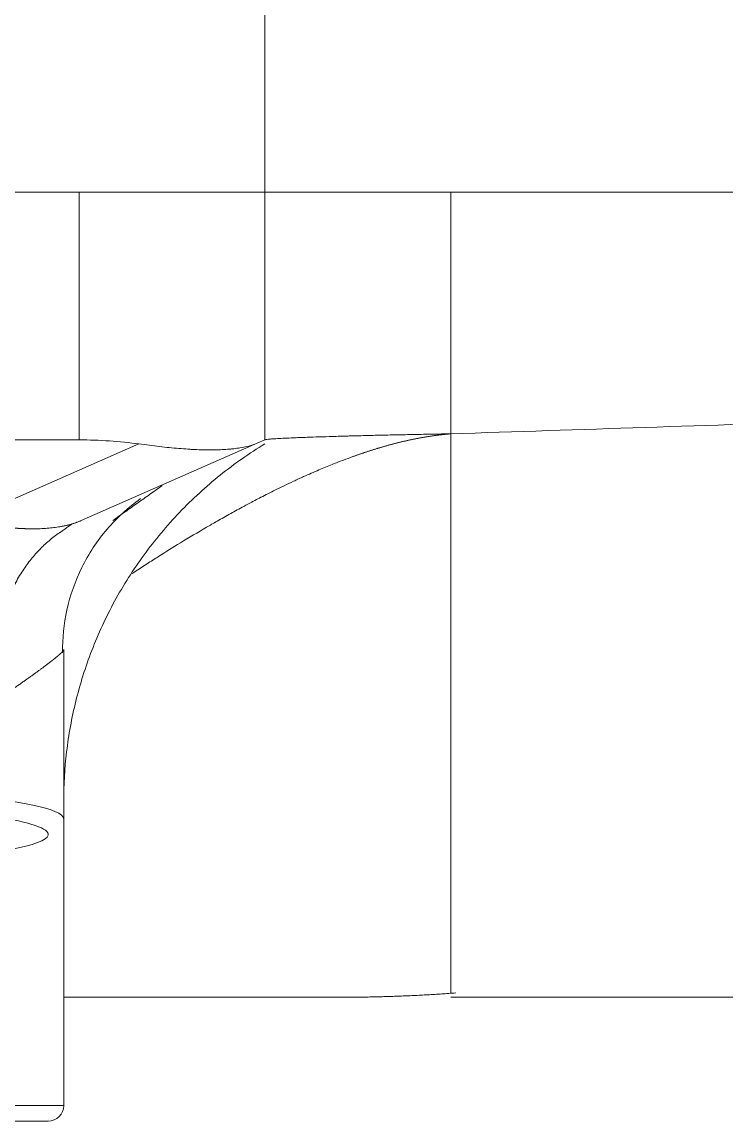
# Model space of a CAD drawing. Extents: x 2340 to 3468, y 0 to 827.
# Drawn here: x 2600.85 to 2623.59, y 251.18 to 286.68 of the extents above; entities that cross this region are included whole.
import ezdxf

# ---------------------------------------------------------------- set-up
doc = ezdxf.new("R2010")
doc.units = 0
doc.header["$LTSCALE"] = 3
doc.header["$MEASUREMENT"] = 0
doc.layers.add('1', color=7, linetype='CONTINUOUS')

msp = doc.modelspace()

# ---------------------------------------------------------------- linework, layer by layer
at = {"layer": '1', "color": 7, "linetype": 'Continuous', "lineweight": 18}
for p, q in [((2608.696, 281.182), (2608.696, 320.382)), ((2602.696, 281.182), (2573.696, 281.182)), ((2602.696, 281.182), (2608.696, 281.182)), ((2608.696, 281.182), (2614.696, 281.182)), ((2608.696, 273.182), (2608.696, 281.182)), ((2694.196, 281.182), (2614.696, 281.182)), ((2602.696, 273.182), (2573.696, 273.182)), ((2608.449, 273.074), (2602.763, 270.578)), ((2608.696, 273.182), (2608.449, 273.074)), ((2602.196, 260.936), (2602.196, 266.41)), ((2602.196, 251.682), (2602.196, 260.932)), ((2611.23, 255.182), (2602.196, 255.182)), ((2665.137, 255.182), (2614.696, 255.182)), ((2601.696, 251.182), (2589.134, 251.182))]:
    msp.add_line(p, q, dxfattribs=at)
at = {"layer": '1', "color": 7, "linetype": 'Continuous', "lineweight": 13}
for p, q in [((2602.696, 281.182), (2602.696, 273.182)), ((2598.995, 270.58), (2604.627, 273.053)), ((2602.196, 251.682), (2589.169, 251.682))]:
    msp.add_line(p, q, dxfattribs=at)
at = {"layer": '1', "color": 7, "linetype": 'Continuous', "lineweight": 18}
msp.add_arc((2601.696, 251.682), 0.5, 270, 0, dxfattribs=at)
for centre, major_axis, ratio, start_param, end_param in [((2602.696, 270.745), (6, 0), 0.40623, 1.24308, 1.570796), ((2588.196, 260.936), (14, 0), 0.087156, 0.000044, 3.141537), ((2588.196, 260.438), (13.5, 0), 0.087156, 6.263949, 9.439039)]:
    msp.add_ellipse(centre, major_axis=major_axis, ratio=ratio, start_param=start_param, end_param=end_param, dxfattribs=at)
at = {"layer": '1', "color": 7, "linetype": 'Continuous', "lineweight": 13}
msp.add_ellipse((2588.196, 260.438), major_axis=(13.5, 0), ratio=0.087156, start_param=5.442164, end_param=6.263949, dxfattribs=at)
msp.add_open_spline([(2614.696, 273.379), (2614.696, 275.98), (2614.696, 278.581), (2614.696, 281.182)], degree=3, dxfattribs=at)
at = {"layer": '1', "color": 7, "linetype": 'Continuous', "lineweight": 18}
for points, knots in [([(2614.696, 273.379), (2618.882, 273.516), (2623.067, 273.654), (2633.567, 273.998), (2639.881, 274.205), (2652.509, 274.619), (2658.823, 274.826), (2665.137, 275.033)], [0, 0, 0, 0, 0.248949, 0.248949, 0.624474, 0.624474, 1, 1, 1, 1]), ([(2614.696, 273.379), (2614.681, 273.378), (2614.651, 273.375), (2614.606, 273.371), (2614.561, 273.367), (2614.516, 273.363), (2614.472, 273.358), (2614.427, 273.353), (2614.382, 273.348), (2614.338, 273.343), (2614.293, 273.338), (2614.249, 273.332), (2614.204, 273.326), (2614.16, 273.32), (2614.116, 273.314), (2614.071, 273.307), (2614.027, 273.301), (2613.983, 273.294), (2613.939, 273.287), (2613.895, 273.28), (2613.851, 273.272), (2613.808, 273.265), (2613.764, 273.257), (2613.72, 273.249), (2613.677, 273.241), (2613.633, 273.233), (2613.59, 273.225), (2613.546, 273.216), (2613.503, 273.207), (2613.46, 273.198), (2613.417, 273.189), (2613.374, 273.18), (2613.331, 273.171), (2613.288, 273.161), (2613.245, 273.152), (2613.203, 273.142), (2613.16, 273.132), (2613.117, 273.122), (2613.075, 273.112), (2613.033, 273.101), (2612.99, 273.091), (2612.948, 273.08), (2612.906, 273.069), (2612.864, 273.059), (2612.822, 273.048), (2612.78, 273.036), (2612.739, 273.025), (2612.697, 273.014), (2612.655, 273.002), (2612.614, 272.991), (2612.572, 272.979), (2612.531, 272.967), (2612.49, 272.955), (2612.449, 272.943), (2612.408, 272.931), (2612.367, 272.919), (2612.326, 272.907), (2612.285, 272.894), (2612.245, 272.882), (2612.204, 272.869), (2612.164, 272.856), (2612.123, 272.844), (2612.083, 272.831), (2612.043, 272.818), (2612.003, 272.805), (2611.963, 272.792), (2611.923, 272.778), (2611.883, 272.765), (2611.843, 272.752), (2611.804, 272.738), (2611.764, 272.725), (2611.725, 272.711), (2611.685, 272.697), (2611.646, 272.684), (2611.607, 272.67), (2611.568, 272.656), (2611.443, 272.611), (2611.209, 272.525), (2610.846, 272.384), (2610.417, 272.207), (2610, 272.024), (2609.625, 271.852), (2609.322, 271.707), (2609.046, 271.572), (2608.798, 271.448), (2608.576, 271.334), (2608.404, 271.245), (2608.219, 271.147), (2607.958, 271.007), (2607.655, 270.842), (2607.37, 270.683), (2607.164, 270.566), (2606.98, 270.461), (2606.582, 270.23), (2606.009, 269.888), (2605.37, 269.49), (2604.879, 269.175), (2604.596, 268.99), (2604.436, 268.884), (2604.409, 268.866)], [0, 0, 0, 0, 0.004373, 0.008739, 0.013097, 0.017448, 0.021792, 0.026128, 0.030456, 0.034777, 0.03909, 0.043396, 0.047693, 0.051983, 0.056265, 0.060539, 0.064805, 0.069063, 0.073313, 0.077555, 0.081789, 0.086015, 0.090232, 0.094442, 0.098643, 0.102836, 0.10702, 0.111197, 0.115365, 0.119524, 0.123676, 0.127818, 0.131953, 0.136079, 0.140196, 0.144305, 0.148405, 0.152497, 0.15658, 0.160655, 0.164721, 0.168778, 0.172827, 0.176867, 0.180899, 0.184922, 0.188936, 0.192941, 0.196938, 0.200926, 0.204906, 0.208876, 0.212838, 0.216791, 0.220736, 0.224671, 0.228598, 0.232516, 0.236425, 0.240326, 0.244217, 0.2481, 0.251974, 0.255839, 0.259695, 0.263543, 0.267382, 0.271211, 0.275032, 0.278845, 0.282648, 0.286442, 0.290228, 0.294005, 0.297773, 0.301532, 0.305282, 0.33397, 0.36896, 0.41025, 0.45787, 0.489832, 0.519187, 0.545938, 0.570082, 0.591611, 0.610511, 0.620385, 0.645809, 0.68682, 0.709039, 0.729165, 0.747192, 0.763125, 0.846291, 0.915749, 0.952258, 0.992059, 1, 1, 1, 1]), ([(2608.696, 273.182), (2608.696, 273.186), (2608.706, 273.189), (2608.744, 273.196), (2608.801, 273.204), (2608.896, 273.212), (2608.968, 273.217), (2608.982, 273.218), (2609.013, 273.22), (2609.029, 273.221), (2609.079, 273.224), (2609.115, 273.226), (2609.228, 273.232), (2609.395, 273.241), (2609.596, 273.249), (2609.759, 273.256), (2609.815, 273.258), (2609.903, 273.262), (2609.933, 273.263), (2609.994, 273.265), (2610.025, 273.266), (2610.181, 273.272), (2610.313, 273.276), (2610.59, 273.285), (2610.879, 273.294), (2611.194, 273.303), (2611.398, 273.309), (2611.44, 273.31), (2611.523, 273.312), (2611.565, 273.314), (2611.692, 273.317), (2611.778, 273.319), (2612.038, 273.326), (2612.391, 273.334), (2612.759, 273.343), (2613.04, 273.348), (2613.135, 273.35), (2613.327, 273.354), (2613.423, 273.356), (2613.714, 273.362), (2613.909, 273.365), (2614.301, 273.372), (2614.498, 273.376), (2614.696, 273.379)], [0, 0, 0, 0, 0.0625, 0.0625, 0.125, 0.1875, 0.1875, 0.203125, 0.203125, 0.21875, 0.21875, 0.25, 0.25, 0.3125, 0.375, 0.375, 0.40625, 0.40625, 0.421875, 0.421875, 0.4375, 0.4375, 0.5, 0.5, 0.5625, 0.625, 0.625, 0.640625, 0.640625, 0.65625, 0.65625, 0.6875, 0.6875, 0.75, 0.8125, 0.8125, 0.84375, 0.84375, 0.875, 0.875, 0.9375, 0.9375, 1, 1, 1, 1]), ([(2614.696, 273.379), (2614.696, 273.332), (2614.696, 273.094), (2614.696, 272.521), (2614.696, 272.061), (2614.696, 271.054), (2614.696, 269.758), (2614.696, 267.257), (2614.696, 264.971), (2614.696, 262.512), (2614.696, 260.207), (2614.696, 258.462), (2614.696, 257.109), (2614.696, 256.425), (2614.696, 255.96), (2614.696, 255.58), (2614.696, 255.401), (2614.696, 255.31), (2614.696, 255.306)], [0, 0, 0, 0, 0.06649, 0.099735, 0.13298, 0.151978, 0.265961, 0.303956, 0.455934, 0.531923, 0.607913, 0.759891, 0.797885, 0.864376, 0.911869, 0.930867, 0.997357, 1, 1, 1, 1]), ([(2602.196, 261.512), (2602.196, 262.035), (2602.226, 262.57), (2602.323, 263.381), (2602.364, 263.653), (2602.463, 264.199), (2602.522, 264.473), (2602.657, 265.02), (2602.733, 265.293), (2602.905, 265.839), (2603, 266.11), (2603.209, 266.65), (2603.322, 266.918), (2603.568, 267.449), (2603.7, 267.711), (2603.982, 268.229), (2604.132, 268.484), (2604.449, 268.985), (2604.617, 269.231), (2604.968, 269.712), (2605.151, 269.947), (2605.534, 270.404), (2605.733, 270.627), (2606.145, 271.058), (2606.358, 271.266), (2606.797, 271.668), (2607.022, 271.861), (2607.484, 272.231), (2607.72, 272.408), (2608.202, 272.744), (2608.447, 272.904), (2608.696, 273.055)], [0, 0, 0, 0, 0.125, 0.125, 0.1875, 0.1875, 0.25, 0.25, 0.3125, 0.3125, 0.375, 0.375, 0.4375, 0.4375, 0.5, 0.5, 0.5625, 0.5625, 0.625, 0.625, 0.6875, 0.6875, 0.75, 0.75, 0.8125, 0.8125, 0.875, 0.875, 0.9375, 0.9375, 1, 1, 1, 1]), ([(2604.627, 273.053), (2604.854, 273.021), (2605.075, 272.993), (2605.503, 272.944), (2605.71, 272.923), (2606.013, 272.898), (2606.112, 272.891), (2606.258, 272.881), (2606.306, 272.879), (2606.402, 272.874), (2606.449, 272.871), (2606.682, 272.862), (2606.857, 272.859), (2607.187, 272.862), (2607.342, 272.869), (2607.522, 272.882), (2607.576, 272.886), (2607.627, 272.892), (2607.661, 272.895), (2607.678, 272.897), (2607.761, 272.906), (2607.825, 272.915), (2608.005, 272.943), (2608.112, 272.966), (2608.3, 273.016), (2608.381, 273.044), (2608.449, 273.074)], [0, 0, 0, 0, 0.125, 0.125, 0.25, 0.25, 0.3125, 0.3125, 0.34375, 0.34375, 0.375, 0.375, 0.5, 0.5, 0.625, 0.625, 0.65625, 0.671875, 0.671875, 0.6875, 0.6875, 0.75, 0.75, 0.875, 0.875, 1, 1, 1, 1]), ([(2602.162, 266.31), (2602.156, 266.781), (2602.25, 267.719), (2602.731, 269.096), (2603.551, 270.336), (2604.274, 270.995), (2604.68, 271.286)], [0, 0, 0, 0, 0.239119, 0.490194, 0.746389, 1, 1, 1, 1]), ([(2602.479, 270.473), (2602.479, 270.473), (2602.494, 270.478), (2602.523, 270.487), (2602.564, 270.501), (2602.605, 270.515), (2602.646, 270.53), (2602.685, 270.545), (2602.725, 270.561), (2602.75, 270.572), (2602.763, 270.578)], [0, 0, 0, 0, 0.005307, 0.145572, 0.286438, 0.427912, 0.569999, 0.712706, 0.856037, 1, 1, 1, 1]), ([(2602.196, 266.41), (2602.196, 266.41), (2602.196, 266.408), (2602.196, 266.406), (2602.195, 266.404), (2602.195, 266.401), (2602.194, 266.399), (2602.193, 266.396), (2602.191, 266.394), (2602.19, 266.391), (2602.188, 266.388), (2602.186, 266.385), (2602.184, 266.381), (2602.182, 266.378), (2602.18, 266.375), (2602.177, 266.371), (2602.174, 266.367), (2602.171, 266.363), (2602.168, 266.36), (2602.166, 266.357), (2602.165, 266.355), (2602.165, 266.355)], [0, 0, 0, 0, 0.054995, 0.11003, 0.165104, 0.22022, 0.275375, 0.330572, 0.38581, 0.441089, 0.496411, 0.551774, 0.60718, 0.662628, 0.718119, 0.773654, 0.829232, 0.884854, 0.94052, 0.99623, 1, 1, 1, 1])]:
    msp.add_open_spline(points, degree=3, knots=knots, dxfattribs=at)
for points, degree in [([(2603.782, 270.579), (2605.38, 271.708)], 1), ([(2602.083, 270.196), (2602.473, 270.476)], 1), ([(2611.23, 255.182), (2613.051, 255.181), (2614.857, 255.32)], 2)]:
    msp.add_open_spline(points, degree=degree, dxfattribs=at)
at = {"layer": '1', "color": 7, "linetype": 'Continuous', "lineweight": 13}
for points, knots in [([(2598.995, 270.58), (2599.008, 270.577), (2599.033, 270.572), (2599.07, 270.564), (2599.108, 270.556), (2599.145, 270.548), (2599.182, 270.541), (2599.22, 270.533), (2599.257, 270.526), (2599.294, 270.518), (2599.33, 270.511), (2599.367, 270.504), (2599.404, 270.497), (2599.44, 270.491), (2599.476, 270.484), (2599.512, 270.478), (2599.548, 270.471), (2599.584, 270.465), (2599.62, 270.459), (2599.656, 270.453), (2599.691, 270.447), (2599.727, 270.441), (2599.762, 270.436), (2599.797, 270.43), (2599.832, 270.425), (2599.867, 270.419), (2599.902, 270.414), (2599.936, 270.409), (2599.971, 270.404), (2600.005, 270.4), (2600.039, 270.395), (2600.073, 270.39), (2600.107, 270.386), (2600.141, 270.382), (2600.175, 270.378), (2600.208, 270.374), (2600.242, 270.37), (2600.275, 270.366), (2600.308, 270.362), (2600.341, 270.359), (2600.374, 270.355), (2600.407, 270.352), (2600.439, 270.349), (2600.472, 270.346), (2600.504, 270.343), (2600.536, 270.34), (2600.568, 270.338), (2600.6, 270.335), (2600.632, 270.333), (2600.663, 270.331), (2600.695, 270.328), (2600.726, 270.326), (2600.757, 270.325), (2600.788, 270.323), (2600.819, 270.321), (2600.85, 270.32), (2600.88, 270.318), (2600.911, 270.317), (2600.941, 270.316), (2600.971, 270.315), (2601.001, 270.314), (2601.031, 270.313), (2601.06, 270.312), (2601.09, 270.312), (2601.119, 270.311), (2601.148, 270.311), (2601.177, 270.311), (2601.276, 270.311), (2601.44, 270.314), (2601.663, 270.327), (2601.876, 270.348), (2602.027, 270.37), (2602.124, 270.387), (2602.17, 270.396), (2602.216, 270.406), (2602.262, 270.416), (2602.306, 270.426), (2602.351, 270.437), (2602.395, 270.449), (2602.437, 270.461), (2602.465, 270.469), (2602.479, 270.473)], [0, 0, 0, 0, 0.008686, 0.017365, 0.026035, 0.034698, 0.043354, 0.052002, 0.060643, 0.069277, 0.077904, 0.086524, 0.095137, 0.103743, 0.112344, 0.120937, 0.129525, 0.138106, 0.146682, 0.155251, 0.163815, 0.172374, 0.180927, 0.189474, 0.198017, 0.206554, 0.215087, 0.223614, 0.232137, 0.240656, 0.24917, 0.25768, 0.266186, 0.274687, 0.283185, 0.291679, 0.30017, 0.308657, 0.317141, 0.325622, 0.334099, 0.342574, 0.351046, 0.359515, 0.367982, 0.376446, 0.384908, 0.393368, 0.401826, 0.410282, 0.418736, 0.427189, 0.435641, 0.444091, 0.45254, 0.460988, 0.469435, 0.477881, 0.486327, 0.494772, 0.503217, 0.511662, 0.520106, 0.528551, 0.536996, 0.545441, 0.553887, 0.562333, 0.631799, 0.701823, 0.772476, 0.843824, 0.860969, 0.878182, 0.895465, 0.912819, 0.930243, 0.94774, 0.96531, 0.982954, 1, 1, 1, 1]), ([(2602.165, 266.355), (2602.163, 266.354), (2602.161, 266.351), (2602.157, 266.347), (2602.153, 266.342), (2602.149, 266.338), (2602.145, 266.333), (2602.14, 266.328), (2602.136, 266.323), (2602.131, 266.318), (2602.125, 266.313), (2602.12, 266.308), (2602.115, 266.302), (2602.109, 266.297), (2602.103, 266.291), (2602.097, 266.285), (2602.09, 266.279), (2602.084, 266.273), (2602.077, 266.267), (2602.07, 266.261), (2602.063, 266.254), (2602.056, 266.248), (2602.048, 266.241), (2602.04, 266.234), (2602.032, 266.228), (2602.024, 266.22), (2602.016, 266.213), (2602.007, 266.206), (2601.999, 266.199), (2601.99, 266.191), (2601.981, 266.183), (2601.971, 266.176), (2601.962, 266.168), (2601.952, 266.16), (2601.942, 266.151), (2601.932, 266.143), (2601.922, 266.135), (2601.911, 266.126), (2601.9, 266.118), (2601.889, 266.109), (2601.878, 266.1), (2601.867, 266.091), (2601.855, 266.082), (2601.844, 266.072), (2601.832, 266.063), (2601.819, 266.053), (2601.807, 266.044), (2601.795, 266.034), (2601.782, 266.024), (2601.769, 266.014), (2601.756, 266.004), (2601.742, 265.993), (2601.729, 265.983), (2601.715, 265.972), (2601.701, 265.962), (2601.687, 265.951), (2601.672, 265.94), (2601.658, 265.929), (2601.638, 265.914), (2601.613, 265.895), (2601.582, 265.872), (2601.551, 265.848), (2601.518, 265.824), (2601.485, 265.799), (2601.45, 265.774), (2601.415, 265.748), (2601.379, 265.722), (2601.343, 265.695), (2601.305, 265.668), (2601.267, 265.64), (2601.227, 265.611), (2601.187, 265.582), (2601.146, 265.553), (2601.104, 265.523), (2601.061, 265.492), (2601.018, 265.461), (2600.973, 265.429), (2600.928, 265.397), (2600.881, 265.364), (2600.834, 265.331), (2600.786, 265.297), (2600.737, 265.263), (2600.687, 265.228), (2600.637, 265.192), (2600.585, 265.156), (2600.533, 265.12), (2600.479, 265.083), (2600.425, 265.045), (2600.37, 265.007), (2600.314, 264.968), (2600.257, 264.929), (2600.2, 264.889), (2600.141, 264.848), (2600.101, 264.821), (2600.081, 264.808)], [0, 0, 0, 0, 0.006863, 0.01423, 0.021602, 0.028981, 0.036366, 0.043757, 0.051154, 0.058557, 0.065966, 0.073382, 0.080804, 0.088232, 0.095666, 0.103107, 0.110554, 0.118008, 0.125468, 0.132935, 0.140408, 0.147888, 0.155374, 0.162867, 0.170367, 0.177873, 0.185386, 0.192906, 0.200433, 0.207967, 0.215507, 0.223055, 0.230609, 0.238171, 0.245739, 0.253315, 0.260897, 0.268487, 0.276084, 0.283688, 0.2913, 0.298918, 0.306544, 0.314177, 0.321818, 0.329466, 0.337122, 0.344784, 0.352455, 0.360133, 0.367818, 0.375512, 0.383212, 0.390921, 0.398637, 0.406361, 0.414092, 0.421832, 0.429579, 0.445018, 0.460505, 0.476041, 0.491624, 0.507257, 0.522939, 0.538669, 0.55445, 0.570279, 0.586159, 0.602089, 0.618069, 0.6341, 0.650182, 0.666314, 0.682498, 0.698733, 0.71502, 0.731359, 0.74775, 0.764193, 0.780689, 0.797237, 0.813838, 0.830493, 0.847201, 0.863962, 0.880777, 0.897645, 0.914568, 0.931545, 0.948577, 0.965663, 0.982804, 1, 1, 1, 1])]:
    msp.add_open_spline(points, degree=3, knots=knots, dxfattribs=at)
msp.add_rational_spline([(2602.105, 270.215), (2600.453, 269.101), (2599.718, 267.086), (2600.081, 264.808)], [1.06075192715, 0.966387154586, 0.981953589789, 1.10745123276], degree=3, dxfattribs=at)

doc.saveas('drawing.dxf')
